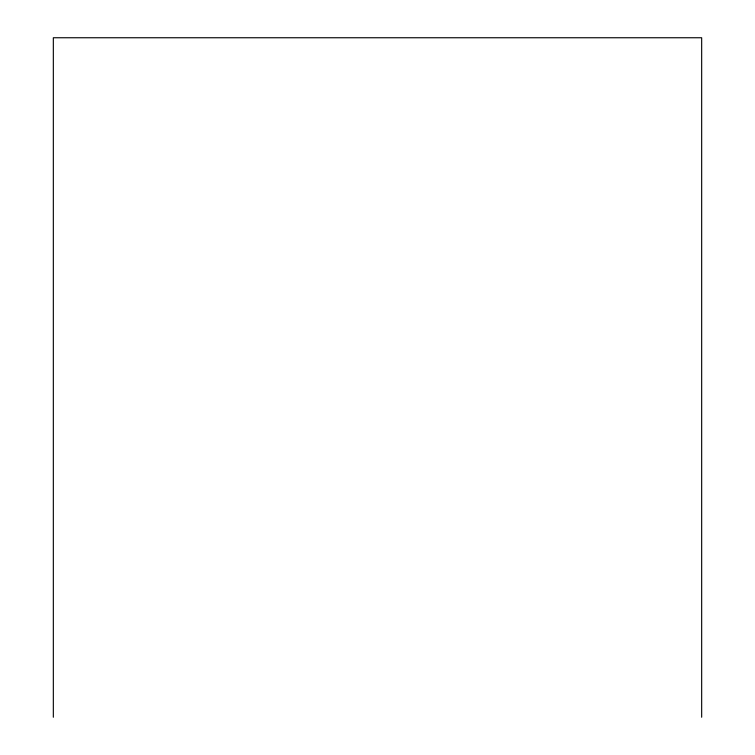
<?xml version="1.0" encoding="UTF-8"?>
<svg xmlns="http://www.w3.org/2000/svg" width="755" height="755" viewBox="0 0 755 755"><rect width="100%" height="100%" fill="white"/><g stroke="black" fill="none" stroke-linecap="round" stroke-linejoin="round"><path stroke-width="1.13" d="M701.669 717.25L701.669 37.75L53.331 37.75L53.331 717.25"/></g></svg>
